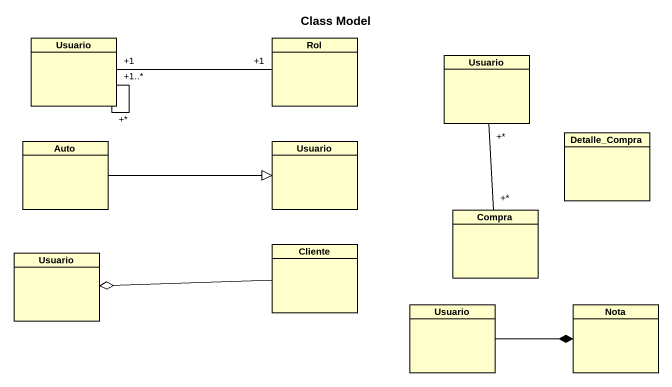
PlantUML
@startuml
title Class Model
hide circle
hide empty members
class Usuario
class Rol
class "Usuario" as Usuario_2
class Auto
class "Usuario" as Usuario_3
class Detalle_Compra
class Compra
class "Usuario" as Usuario_4
class Cliente
class "Usuario" as Usuario_5
class Nota
Usuario "+*" -- "+1..*" Usuario
Usuario "+1" -right- "+1" Rol
Usuario_2 "+*" -- "+*" Compra
Auto -right-|> Usuario_3
Cliente -left-o Usuario_4
Usuario_5 -right-* Nota
@enduml
